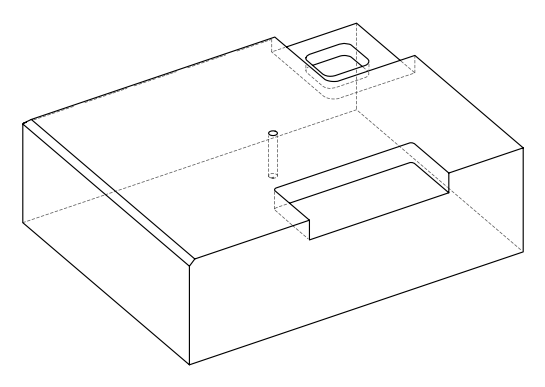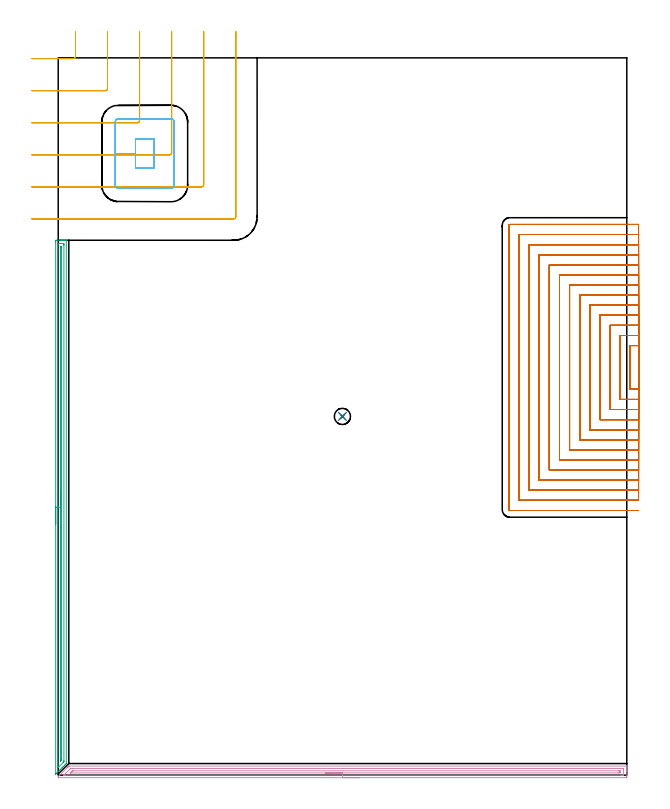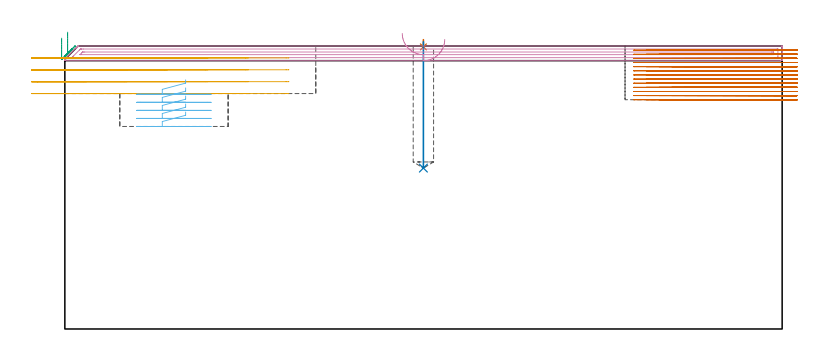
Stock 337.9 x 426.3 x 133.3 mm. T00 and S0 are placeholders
(PLAN: 7 operations, 5 tool changes, 150.3 min)
(1 SPOT_DRILL | STEP1POCKET | NXT0321_9005460120000 | 0.03 min | 2 mm3)
(2 DRILL_BLIND_HOLE_INTO_CENTER | STEP1POCKET | UGT0301_210 | 0.24 min | 3999 mm3)
(3 AREA_MILL | FG_CHAMFER_SURFACE | UGT0205_001 | 7.71 min | 6388 mm3)
(4 AREA_MILL_1 | FG_CHAMFER_SURFACE_1 | UGT0205_001 | 8.23 min | 7945 mm3)
(5 MILL_CORNER_NOTCH_RECTANGULAR | CORNER_NOTCH_RECTANGULAR | UGT0201_109 | Follow Part, ap 6.35, ae 75% | 7.2 min | 286016 mm3)
(6 MILL_RECTANGULAR_POCKET | POCKET_RECTANGULAR_STRAIGHT | UGT0201_008 | Follow Part, ap 4, ae 75% | 2.73 min | 44002 mm3)
(7 MILL_SLOT | SLOT_PARTIAL_RECTANGULAR | NXT0201_009 | Follow Part, ap 2, ae 75% | 124.13 min | 333065 mm3)
(TOOL NXT0321_9005460120000 | NC Spot Drill, 142deg, 12mm, Carbide, Uncoated | D12 PA142 FL30 Z2)
(TOOL UGT0301_210 | Twist Drill 9.6 mm | D9.6 PA118 FL84 Z2)
(TOOL UGT0205_001 | Chamfer Mill 20 x 3 x 45 deg. | D20 FL50 Z2)
(TOOL UGT0201_109 | End Mill 25.4 mm | D25.4 FL25 Z2)
(TOOL UGT0201_008 | End Mill 16 mm | D16 FL32 Z4)
(TOOL NXT0201_009 | ENDMILL 8mm [2P460-0800-NA 1630] | D8 FL26 Z6)
(OP 1 SPOT_DRILL)
G17 G21 G94 G90
T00 M6
G54
G17 G0 G90 X168.9 Y213.2 S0 M3
G43 Z143.3 H0
G94 G81 G98 Z132.887 F250. R136.3
G80
M5
M2
(OP 2 DRILL_BLIND_HOLE_INTO_CENTER)
G17 G21 G94 G90
T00 M6
G54
G17 G0 G90 X168.9 Y213.2 S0 M3
G43 Z143.3 H0
G94 G81 G98 Z75.8 F250. R135.3
G80
M5
M2
(OP 3 AREA_MILL)
G17 G21 G94 G90
T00 M6
G54
G17 G0 G90 X-1.5 Y149.25 S1061 M3
G43 Z143.3 H0
Z137.
G94 G1 Y149.288 Z136.128 F250.
Y149.402 Z135.264
Y149.591 Z134.412
Y149.853 Z133.58
Y150.187 Z132.774
Y150.59 Z132.
Y151.058 Z131.264
Y151.59 Z130.572
Y152.179 Z129.929
Y152.822 Z129.34
Y153.514 Z128.808
Y154.25 Z128.34
Y155.024 Z127.937
Y155.83 Z127.603
Y156.662 Z127.341
Y157.513 Z127.152
Y158.378 Z127.038
Y159.25 Z127.
Y316.896
X-1.499 Y317.289 Z127.001
X-1.494 Y317.784 Z127.003
X-1.491 Y317.891 Z127.005
X-1.004 Y317.9 Z127.492
X1.65 Z130.144
X2.208 Z130.705
X2.535 Z131.031
X3.093 Z131.589
X3.419 Z131.914
X4.434 Z132.933
X4.781 Y317.893 Z133.272
X4.797 Y317.891 Z133.288
X4.8 Y317.735 Z133.3
Y7.461
X4.799 Y6.905 Z133.284
X4.751 Y6.85 Z133.25
X3.983 Y6.083 Z132.482
X3.714 Y5.812 Z132.21
X3.115 Y5.214 Z131.614
X2.83 Y4.927 Z131.325
X2.24 Y4.34 Z130.74
X1.945 Y4.042 Z130.44
X1.344 Y3.444 Z129.844
X1.06 Y3.158 Z129.555
X0.451 Y2.551 Z128.951
X0.176 Y2.273 Z128.67
X-0.529 Y1.571 Z127.971
X-0.887 Y1.211 Z127.609
X-1.335 Y0.765 Z127.163
X-1.446 Y0.659 Z127.052
X-1.493 Y0.618 Z127.005
X-1.499 Y0.738 Z127.001
X-1.5 Y0.765 Z127.
Y159.25
X-0.086 Z128.414
X-0.085 Y315.718 Z128.415
X-0.083 Y315.825 Z128.417
X-0.079 Y315.875 Z128.421
X-0.07 Y315.89 Z128.43
X-0.021 Y315.894 Z128.479
X0.372 Y315.9 Z128.872
X3.026 Y315.899 Z131.526
X3.263 Y315.895 Z131.763
X3.367 Y315.89 Z131.867
X3.385 Y315.538 Z131.885
Y315.503
X3.386 Y314.644 Z131.886
X3.385 Y8.388 Z131.885
Y8.354
X3.372 Y7.934 Z131.872
X3.164 Y7.719 Z131.664
X2.912 Y7.461 Z131.412
X0.056 Y4.606 Z128.556
X-0.039 Y4.517 Z128.461
X-0.071 Y4.489 Z128.429
X-0.085 Y4.748 Z128.415
Y4.783
X-0.086 Y5.521 Z128.414
Y159.25
X1.328 Z129.828
X1.329 Y312.824 Z129.829
X1.33 Y313.148 Z129.83
X1.334 Y313.717 Z129.834
X1.335 Y313.87 Z129.835
X1.478 Y313.891 Z129.978
X1.65 Y313.896 Z130.15
X1.831 Y313.897 Z130.331
X1.951 Y313.893 Z130.451
X1.966 Y313.889 Z130.466
X1.968 Y313.885 Z130.468
X1.97 Y313.865 Z130.47
X1.971 Y313.825 Z130.471
Y313.717
Y9.816
X1.97 Y9.247 Z130.47
X1.968 Y9.085 Z130.468
X1.965 Y9.005 Z130.465
X1.961 Y8.972 Z130.461
X1.943 Y8.952 Z130.443
X1.65 Y8.651 Z130.15
X1.503 Y8.503 Z130.003
X1.354 Y8.354 Z129.854
X1.344 Y8.349 Z129.844
X1.339 Y8.348 Z129.839
X1.335 Y8.354 Z129.835
X1.333 Y8.376 Z129.833
X1.329 Y8.678 Z129.829
X1.328 Y14.249 Z129.828
Y159.25
Y160.122 Z129.867
Y160.986 Z129.98
Y161.838 Z130.169
Y162.67 Z130.432
Y163.476 Z130.765
Y164.25 Z131.168
Y164.986 Z131.637
Y165.678 Z132.168
Y166.321 Z132.757
Y166.91 Z133.401
Y167.441 Z134.093
Y167.91 Z134.828
Y168.313 Z135.602
Y168.647 Z136.408
Y168.909 Z137.24
Y169.098 Z138.092
Y169.212 Z138.957
Y169.25 Z139.828
G0 Z143.3
M5
M2
(OP 4 AREA_MILL_1)
G17 G21 G94 G90
T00 M6
G54
G17 G0 G90 X178.95 Y-1.5 S1061 M3
G43 Z143.3 H0
Z136.4
G94 G1 X178.912 Z135.528 F250.
X178.798 Z134.664
X178.609 Z133.812
X178.347 Z132.98
X178.013 Z132.174
X177.61 Z131.4
X177.141 Z130.664
X176.61 Z129.972
X176.021 Z129.329
X175.378 Z128.74
X174.686 Z128.208
X173.95 Z127.74
X173.176 Z127.337
X172.37 Z127.003
X171.538 Z126.741
X170.686 Z126.552
X169.822 Z126.438
X168.95 Z126.4
X0.167
X0.083 Y-1.497 Z126.403
X0. Y-1.492 Z126.406
X0.001 Y-0.899 Z126.999
X0.018 Y-0.881 Z127.018
X0.219 Y-0.68 Z127.217
X0.614 Y-0.286 Z127.613
X5.332 Y4.433 Z132.331
X5.376 Y4.477 Z132.376
X5.578 Y4.679 Z132.577
X5.624 Y4.726 Z132.623
X5.674 Y4.774 Z132.673
X5.865 Y4.965 Z132.864
X5.916 Y5.018 Z132.915
X5.972 Y5.073 Z132.971
X6.227 Y5.326 Z133.223
X6.306 Y5.396 Z133.289
X6.418 Y5.4 Z133.3
X337.733
X337.89 Y5.398 Z133.289
X337.897 Y5.259 Z133.152
X337.9 Y5.114 Z133.013
Y4.797 Z132.697
Y4.141 Z132.036
Y2.937 Z130.834
Y2.388 Z130.282
Y-0.843 Z127.053
X337.896 Y-1.118 Z126.779
X337.89 Y-1.492 Z126.405
X337.672 Y-1.496 Z126.402
X337.286 Y-1.5 Z126.4
X168.95
Y-0.086 Z127.814
X4.027 Y-0.085 Z127.815
X3.369 Y-0.08 Z127.82
X3.293 Y-0.079 Z127.821
X3.292 Y-0.065 Z127.835
X3.293 Y-0.059 Z127.841
X3.642 Y0.292 Z128.192
X3.985 Y0.635 Z128.535
X6.865 Y3.515 Z131.415
X7.182 Y3.83 Z131.73
X7.267 Y3.911 Z131.811
X7.32 Y3.959 Z131.859
X7.349 Y3.979 Z131.879
X7.391 Y3.98 Z131.88
X7.758 Y3.985 Z131.885
X7.917
X8.651 Y3.986 Z131.886
X335.5 Y3.985 Z131.885
X335.66 Y3.984 Z131.884
X335.851 Y3.98 Z131.88
X335.89 Y3.979 Z131.879
X335.895 Y3.951 Z131.851
X335.897 Y3.921 Z131.821
X335.9 Y3.75 Z131.65
Y0.243 Z128.143
X335.898 Y0.112 Z128.012
X335.895 Y0.008 Z127.908
X335.89 Y-0.061 Z127.839
X335.883 Y-0.079 Z127.821
X335.867 Y-0.08 Z127.82
X335.5 Y-0.085 Z127.815
X335.342 Y-0.086 Z127.814
X334.607
X168.95
Y1.328 Z129.228
X7.571 Y1.329 Z129.229
X7.198 Y1.332 Z129.232
X7.15 Y1.334 Z129.234
X7.146 Y1.336 Z129.236
X7.147 Y1.341 Z129.241
X7.182 Y1.38 Z129.28
X7.238 Y1.439 Z129.339
X7.311 Y1.512 Z129.412
X7.975 Y2.175 Z130.075
X8.19 Y2.388 Z130.288
X8.346 Y2.537 Z130.437
X8.369 Y2.558 Z130.458
X8.404 Y2.565 Z130.465
X8.468 Y2.568 Z130.468
X8.651 Y2.57 Z130.47
X9.357 Y2.571 Z130.471
X332.821
X333.529 Y2.57 Z130.47
X333.714 Y2.567 Z130.467
X333.89 Y2.563 Z130.463
X333.895 Y2.388 Z130.288
X333.898 Y2.208 Z130.108
X333.895 Y1.512 Z129.412
X333.893 Y1.337 Z129.237
X332.821 Y1.329 Z129.229
X168.95 Y1.328 Z129.228
X168.078 Z129.266
X167.213 Z129.38
X166.362 Z129.569
X165.53 Z129.832
X164.724 Z130.165
X163.95 Z130.568
X163.214 Z131.037
X162.522 Z131.568
X161.879 Z132.157
X161.29 Z132.801
X160.758 Z133.493
X160.29 Z134.228
X159.887 Z135.002
X159.553 Z135.808
X159.291 Z136.64
X159.102 Z137.492
X158.988 Z138.357
X158.95 Z139.228
G0 Z143.3
M5
M2
(OP 5 MILL_CORNER_NOTCH_RECTANGULAR)
G17 G21 G94 G90
T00 M6
G54
G17 G0 G90 X-15.7 Y425.85 S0 M3
G43 Z143.3 H0
Z127.7
G94 G1 X-12.7 F250.
X8.988 F500.
G3 X10.25 Y427.112 R1.27
G1 Y439.
Y442. F250.
G0 Z143.3
X-15.7 Y406.8
Z127.7
G1 X-12.7
X28.037 F500.
G3 X29.3 Y408.063 R1.27
G1 Y439.
Y442. F250.
G0 Z143.3
X-15.7 Y387.75
Z127.7
G1 X-12.7
X47.087 F500.
G3 X48.35 Y389.013 R1.27
G1 Y439.
Y442. F250.
G0 Z143.3
X-15.7 Y368.7
Z127.7
G1 X-12.7
X66.136 F500.
G3 X67.4 Y369.964 R1.27
G1 Y439.
Y442. F250.
G0 Z143.3
X-15.7 Y349.65
Z127.7
G1 X-12.7
X85.186 F500.
G3 X86.45 Y350.914 R1.27
G1 Y439.
Y442. F250.
G0 Z143.3
X-15.7 Y330.6
Z127.7
G1 X-12.7
X104.235 F500.
G3 X105.5 Y331.865 R1.27
G1 Y439.
Y442. F250.
G0 Z143.3
X-15.7 Y425.85
Z122.1
G1 X-12.7
X8.988 F500.
G3 X10.25 Y427.112 R1.27
G1 Y439.
Y442. F250.
G0 Z143.3
X-15.7 Y406.8
Z122.1
G1 X-12.7
X28.037 F500.
G3 X29.3 Y408.063 R1.27
G1 Y439.
Y442. F250.
G0 Z143.3
X-15.7 Y387.75
Z122.1
G1 X-12.7
X47.086 F500.
G3 X48.35 Y389.014 R1.27
G1 Y439.
Y442. F250.
G0 Z143.3
X-15.7 Y368.7
Z122.1
G1 X-12.7
X66.136 F500.
G3 X67.4 Y369.964 R1.27
G1 Y439.
Y442. F250.
G0 Z143.3
X-15.7 Y349.65
Z122.1
G1 X-12.7
X85.186 F500.
G3 X86.45 Y350.914 R1.27
G1 Y439.
Y442. F250.
G0 Z143.3
X-15.7 Y330.6
Z122.1
G1 X-12.7
X104.235 F500.
G3 X105.5 Y331.865 R1.27
G1 Y439.
Y442. F250.
G0 Z143.3
X-15.7 Y425.85
Z116.5
G1 X-12.7
X8.988 F500.
G3 X10.25 Y427.112 R1.27
G1 Y439.
Y442. F250.
G0 Z143.3
X-15.7 Y406.8
Z116.5
G1 X-12.7
X28.037 F500.
G3 X29.3 Y408.063 R1.27
G1 Y439.
Y442. F250.
G0 Z143.3
X-15.7 Y387.75
Z116.5
G1 X-12.7
X47.086 F500.
G3 X48.35 Y389.014 R1.27
G1 Y439.
Y442. F250.
G0 Z143.3
X-15.7 Y368.7
Z116.5
G1 X-12.7
X66.136 F500.
G3 X67.4 Y369.964 R1.27
G1 Y439.
Y442. F250.
G0 Z143.3
X-15.7 Y349.65
Z116.5
G1 X-12.7
X85.186 F500.
G3 X86.45 Y350.914 R1.27
G1 Y439.
Y442. F250.
G0 Z143.3
X-15.7 Y330.6
Z116.5
G1 X-12.7
X104.235 F500.
G3 X105.5 Y331.865 R1.27
G1 Y439.
Y442. F250.
G0 Z143.3
X-15.7 Y425.85
Z110.9
G1 X-12.7
X8.988 F500.
G3 X10.25 Y427.112 R1.27
G1 Y439.
Y442. F250.
G0 Z143.3
X-15.7 Y406.8
Z110.9
G1 X-12.7
X28.037 F500.
G3 X29.3 Y408.063 R1.27
G1 Y439.
Y442. F250.
G0 Z143.3
X-15.7 Y387.75
Z110.9
G1 X-12.7
X47.086 F500.
G3 X48.35 Y389.014 R1.27
G1 Y439.
Y442. F250.
G0 Z143.3
X-15.7 Y368.7
Z110.9
G1 X-12.7
X66.136 F500.
G3 X67.4 Y369.964 R1.27
G1 Y439.
Y442. F250.
G0 Z143.3
X-15.7 Y349.65
Z110.9
G1 X-12.7
X85.186 F500.
G3 X86.45 Y350.914 R1.27
G1 Y439.
Y442. F250.
G0 Z143.3
X-15.7 Y330.6
Z110.9
G1 X-12.7
X104.235 F500.
G3 X105.5 Y331.865 R1.27
G1 Y439.
Y442. F250.
G0 Z143.3
M5
M2
(OP 6 MILL_RECTANGULAR_POCKET)
G17 G21 G94 G90
T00 M6
G54
G17 G0 G90 X56.9 Y372.409 S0 M3
G43 Z143.3 H0
Z117.35
G94 G1 Y378.1 Z115.825 F250.
X45.9 Z112.878
Y369.45 Z110.56
Y360.8 F500.
X56.9
Y378.1
X45.9
Y369.45
X33.9
Y350.7
G3 X35.8 Y348.8 R1.9
G1 X67.
G3 X68.9 Y350.7 R1.9
G1 Y388.2
G3 X67. Y390.1 R1.9
G1 X35.8
G3 X33.9 Y388.2 R1.9
G1 Y369.45
Y368.45
G0 X56.9 Y372.409 Z113.56
G1 Y378.1 Z112.035 F250.
X45.9 Z109.088
Y369.45 Z106.77
Y360.8 F500.
X56.9
Y378.1
X45.9
Y369.45
X33.9
Y350.7
G3 X35.8 Y348.8 R1.9
G1 X67.
G3 X68.9 Y350.7 R1.9
G1 Y388.2
G3 X67. Y390.1 R1.9
G1 X35.8
G3 X33.9 Y388.2 R1.9
G1 Y369.45
Y368.45
G0 X56.9 Y372.409 Z109.77
G1 Y378.1 Z108.245 F250.
X45.9 Z105.298
Y369.45 Z102.98
Y360.8 F500.
X56.9
Y378.1
X45.9
Y369.45
X33.9
Y350.7
G3 X35.8 Y348.8 R1.9
G1 X67.
G3 X68.9 Y350.7 R1.9
G1 Y388.2
G3 X67. Y390.1 R1.9
G1 X35.8
G3 X33.9 Y388.2 R1.9
G1 Y369.45
Y368.45
G0 X56.9 Y372.409 Z105.98
G1 Y378.1 Z104.455 F250.
X45.9 Z101.508
Y369.45 Z99.19
Y360.8 F500.
X56.9
Y378.1
X45.9
Y369.45
X33.9
Y350.7
G3 X35.8 Y348.8 R1.9
G1 X67.
G3 X68.9 Y350.7 R1.9
G1 Y388.2
G3 X67. Y390.1 R1.9
G1 X35.8
G3 X33.9 Y388.2 R1.9
G1 Y369.45
Y368.45
G0 X56.9 Y372.409 Z102.19
G1 Y378.1 Z100.665 F250.
X45.9 Z97.718
Y369.45 Z95.4
Y360.8 F500.
X56.9
Y378.1
X45.9
Y369.45
X33.9
Y350.7
G3 X35.8 Y348.8 R1.9
G1 X67.
G3 X68.9 Y350.7 R1.9
G1 Y388.2
G3 X67. Y390.1 R1.9
G1 X35.8
G3 X33.9 Y388.2 R1.9
G1 Y369.45
Y368.45
G0 Z143.3
M5
M2
(OP 7 MILL_SLOT)
G17 G21 G94 G90
T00 M6
G54
G17 G0 G90 X344.9 Y255.3 S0 M3
G43 Z143.3 H1
Z131.354
G94 G1 X341.9 F250.
X339.9 F500.
Y229.3
X341.9
X344.9 F250.
Y261.3
X341.9
X333.9 F500.
Y223.3
X341.9
X344.9 F250.
Y267.3
X341.9
X327.9 F500.
Y217.3
X341.9
X344.9 F250.
Y273.3
X341.9
X321.9 F500.
Y211.3
X341.9
X344.9 F250.
Y279.3
X341.9
X315.9 F500.
Y205.3
X341.9
X344.9 F250.
Y285.3
X341.9
X309.9 F500.
Y199.3
X341.9
X344.9 F250.
Y291.3
X341.9
X303.9 F500.
Y193.3
X341.9
X344.9 F250.
Y297.3
X341.9
X297.9 F500.
Y187.3
X341.9
X344.9 F250.
Y303.3
X341.9
X291.9 F500.
Y181.3
X341.9
X344.9 F250.
Y309.3
X341.9
X285.9 F500.
Y175.3
X341.9
X344.9 F250.
Y315.3
X341.9
X279.9 F500.
Y169.3
X341.9
X344.9 F250.
Y321.3
X341.9
X273.9 F500.
Y163.3
X341.9
X344.9 F250.
Y327.3
X341.9
X268.4 F500.
G3 X267.9 Y326.8 R0.5
G1 Y157.8
G3 X268.4 Y157.3 R0.5
G1 X341.9
X344.9 F250.
G0 Y255.3 Z129.408
G1 X341.9
X339.9 F500.
Y229.3
X341.9
X344.9 F250.
Y261.3
X341.9
X333.9 F500.
Y223.3
X341.9
X344.9 F250.
Y267.3
X341.9
X327.9 F500.
Y217.3
X341.9
X344.9 F250.
Y273.3
X341.9
X321.9 F500.
Y211.3
X341.9
X344.9 F250.
Y279.3
X341.9
X315.9 F500.
Y205.3
X341.9
X344.9 F250.
Y285.3
X341.9
X309.9 F500.
Y199.3
X341.9
X344.9 F250.
Y291.3
X341.9
X303.9 F500.
Y193.3
X341.9
X344.9 F250.
Y297.3
X341.9
X297.9 F500.
Y187.3
X341.9
X344.9 F250.
Y303.3
X341.9
X291.9 F500.
Y181.3
X341.9
X344.9 F250.
Y309.3
X341.9
X285.9 F500.
Y175.3
X341.9
X344.9 F250.
Y315.3
X341.9
X279.9 F500.
Y169.3
X341.9
X344.9 F250.
Y321.3
X341.9
X273.9 F500.
Y163.3
X341.9
X344.9 F250.
Y327.3
X341.9
X268.4 F500.
G3 X267.9 Y326.8 R0.5
G1 Y157.8
G3 X268.4 Y157.3 R0.5
G1 X341.9
X344.9 F250.
G0 Y255.3 Z127.461
G1 X341.9
X339.9 F500.
Y229.3
X341.9
X344.9 F250.
Y261.3
X341.9
X333.9 F500.
Y223.3
X341.9
X344.9 F250.
Y267.3
X341.9
X327.9 F500.
Y217.3
X341.9
X344.9 F250.
Y273.3
X341.9
X321.9 F500.
Y211.3
X341.9
X344.9 F250.
Y279.3
X341.9
X315.9 F500.
Y205.3
X341.9
X344.9 F250.
Y285.3
X341.9
X309.9 F500.
Y199.3
X341.9
X344.9 F250.
Y291.3
X341.9
X303.9 F500.
Y193.3
X341.9
X344.9 F250.
Y297.3
X341.9
X297.9 F500.
Y187.3
X341.9
X344.9 F250.
Y303.3
X341.9
X291.9 F500.
Y181.3
X341.9
X344.9 F250.
Y309.3
X341.9
X285.9 F500.
Y175.3
X341.9
X344.9 F250.
Y315.3
X341.9
X279.9 F500.
Y169.3
X341.9
X344.9 F250.
Y321.3
X341.9
X273.9 F500.
Y163.3
X341.9
X344.9 F250.
Y327.3
X341.9
X268.4 F500.
G3 X267.9 Y326.8 R0.5
G1 Y157.8
G3 X268.4 Y157.3 R0.5
G1 X341.9
X344.9 F250.
G0 Y255.3 Z125.515
G1 X341.9
X339.9 F500.
Y229.3
X341.9
X344.9 F250.
Y261.3
X341.9
X333.9 F500.
Y223.3
X341.9
X344.9 F250.
Y267.3
X341.9
X327.9 F500.
Y217.3
X341.9
X344.9 F250.
Y273.3
X341.9
X321.9 F500.
Y211.3
X341.9
X344.9 F250.
Y279.3
X341.9
X315.9 F500.
Y205.3
X341.9
X344.9 F250.
Y285.3
X341.9
X309.9 F500.
Y199.3
X341.9
X344.9 F250.
Y291.3
X341.9
X303.9 F500.
Y193.3
X341.9
X344.9 F250.
Y297.3
X341.9
X297.9 F500.
Y187.3
X341.9
X344.9 F250.
Y303.3
X341.9
X291.9 F500.
Y181.3
X341.9
X344.9 F250.
Y309.3
X341.9
X285.9 F500.
Y175.3
X341.9
X344.9 F250.
Y315.3
X341.9
X279.9 F500.
Y169.3
X341.9
X344.9 F250.
Y321.3
X341.9
X273.9 F500.
Y163.3
X341.9
X344.9 F250.
Y327.3
X341.9
X268.4 F500.
G3 X267.9 Y326.8 R0.5
G1 Y157.8
G3 X268.4 Y157.3 R0.5
G1 X341.9
X344.9 F250.
G0 Y255.3 Z123.569
G1 X341.9
X339.9 F500.
Y229.3
X341.9
X344.9 F250.
Y261.3
X341.9
X333.9 F500.
Y223.3
X341.9
X344.9 F250.
Y267.3
X341.9
X327.9 F500.
Y217.3
X341.9
X344.9 F250.
Y273.3
X341.9
X321.9 F500.
Y211.3
X341.9
X344.9 F250.
Y279.3
X341.9
X315.9 F500.
Y205.3
X341.9
X344.9 F250.
Y285.3
X341.9
X309.9 F500.
Y199.3
X341.9
X344.9 F250.
Y291.3
X341.9
X303.9 F500.
Y193.3
X341.9
X344.9 F250.
Y297.3
X341.9
X297.9 F500.
Y187.3
X341.9
X344.9 F250.
Y303.3
X341.9
X291.9 F500.
Y181.3
X341.9
X344.9 F250.
Y309.3
X341.9
X285.9 F500.
Y175.3
X341.9
X344.9 F250.
Y315.3
X341.9
X279.9 F500.
Y169.3
X341.9
X344.9 F250.
Y321.3
X341.9
X273.9 F500.
Y163.3
X341.9
X344.9 F250.
Y327.3
X341.9
X268.4 F500.
G3 X267.9 Y326.8 R0.5
G1 Y157.8
G3 X268.4 Y157.3 R0.5
G1 X341.9
X344.9 F250.
G0 Y255.3 Z121.623
G1 X341.9
X339.9 F500.
Y229.3
X341.9
X344.9 F250.
Y261.3
X341.9
X333.9 F500.
Y223.3
X341.9
X344.9 F250.
Y267.3
X341.9
X327.9 F500.
Y217.3
X341.9
X344.9 F250.
Y273.3
X341.9
X321.9 F500.
Y211.3
X341.9
X344.9 F250.
Y279.3
X341.9
X315.9 F500.
Y205.3
X341.9
X344.9 F250.
Y285.3
X341.9
X309.9 F500.
Y199.3
X341.9
X344.9 F250.
Y291.3
X341.9
X303.9 F500.
Y193.3
X341.9
X344.9 F250.
Y297.3
X341.9
X297.9 F500.
Y187.3
X341.9
X344.9 F250.
Y303.3
X341.9
X291.9 F500.
Y181.3
X341.9
X344.9 F250.
Y309.3
X341.9
X285.9 F500.
Y175.3
X341.9
X344.9 F250.
Y315.3
X341.9
X279.9 F500.
Y169.3
X341.9
X344.9 F250.
Y321.3
X341.9
X273.9 F500.
Y163.3
X341.9
X344.9 F250.
Y327.3
X341.9
X268.4 F500.
G3 X267.9 Y326.8 R0.5
G1 Y157.8
G3 X268.4 Y157.3 R0.5
G1 X341.9
X344.9 F250.
G0 Y255.3 Z119.677
G1 X341.9
X339.9 F500.
Y229.3
X341.9
X344.9 F250.
Y261.3
X341.9
X333.9 F500.
Y223.3
X341.9
X344.9 F250.
Y267.3
X341.9
X327.9 F500.
Y217.3
X341.9
X344.9 F250.
Y273.3
X341.9
X321.9 F500.
Y211.3
X341.9
X344.9 F250.
Y279.3
X341.9
X315.9 F500.
Y205.3
X341.9
X344.9 F250.
Y285.3
X341.9
X309.9 F500.
Y199.3
X341.9
X344.9 F250.
Y291.3
X341.9
X303.9 F500.
Y193.3
X341.9
X344.9 F250.
Y297.3
X341.9
X297.9 F500.
Y187.3
X341.9
X344.9 F250.
Y303.3
X341.9
X291.9 F500.
Y181.3
X341.9
X344.9 F250.
Y309.3
X341.9
X285.9 F500.
Y175.3
X341.9
X344.9 F250.
Y315.3
X341.9
X279.9 F500.
Y169.3
X341.9
X344.9 F250.
Y321.3
X341.9
X273.9 F500.
Y163.3
X341.9
X344.9 F250.
Y327.3
X341.9
X268.4 F500.
G3 X267.9 Y326.8 R0.5
G1 Y157.8
G3 X268.4 Y157.3 R0.5
G1 X341.9
X344.9 F250.
G0 Y255.3 Z117.731
G1 X341.9
X339.9 F500.
Y229.3
X341.9
X344.9 F250.
Y261.3
X341.9
X333.9 F500.
Y223.3
X341.9
X344.9 F250.
Y267.3
X341.9
X327.9 F500.
Y217.3
X341.9
X344.9 F250.
Y273.3
X341.9
X321.9 F500.
Y211.3
X341.9
X344.9 F250.
Y279.3
X341.9
X315.9 F500.
Y205.3
X341.9
X344.9 F250.
Y285.3
X341.9
X309.9 F500.
Y199.3
X341.9
X344.9 F250.
Y291.3
X341.9
X303.9 F500.
Y193.3
X341.9
X344.9 F250.
Y297.3
X341.9
X297.9 F500.
Y187.3
X341.9
X344.9 F250.
Y303.3
X341.9
X291.9 F500.
Y181.3
X341.9
X344.9 F250.
Y309.3
X341.9
X285.9 F500.
Y175.3
X341.9
X344.9 F250.
Y315.3
X341.9
X279.9 F500.
Y169.3
X341.9
X344.9 F250.
Y321.3
X341.9
X273.9 F500.
Y163.3
X341.9
X344.9 F250.
Y327.3
X341.9
X268.4 F500.
G3 X267.9 Y326.8 R0.5
G1 Y157.8
G3 X268.4 Y157.3 R0.5
G1 X341.9
X344.9 F250.
G0 Y255.3 Z115.785
G1 X341.9
X339.9 F500.
Y229.3
X341.9
X344.9 F250.
Y261.3
X341.9
X333.9 F500.
Y223.3
X341.9
X344.9 F250.
Y267.3
X341.9
X327.9 F500.
Y217.3
X341.9
X344.9 F250.
Y273.3
X341.9
X321.9 F500.
Y211.3
X341.9
X344.9 F250.
Y279.3
X341.9
X315.9 F500.
Y205.3
X341.9
X344.9 F250.
Y285.3
X341.9
X309.9 F500.
Y199.3
X341.9
X344.9 F250.
Y291.3
X341.9
X303.9 F500.
Y193.3
X341.9
X344.9 F250.
Y297.3
X341.9
X297.9 F500.
Y187.3
X341.9
X344.9 F250.
Y303.3
X341.9
X291.9 F500.
Y181.3
X341.9
X344.9 F250.
Y309.3
X341.9
X285.9 F500.
Y175.3
X341.9
X344.9 F250.
Y315.3
X341.9
X279.9 F500.
Y169.3
X341.9
X344.9 F250.
Y321.3
X341.9
X273.9 F500.
Y163.3
X341.9
X344.9 F250.
Y327.3
X341.9
X268.4 F500.
G3 X267.9 Y326.8 R0.5
G1 Y157.8
G3 X268.4 Y157.3 R0.5
G1 X341.9
X344.9 F250.
G0 Y255.3 Z113.838
G1 X341.9
X339.9 F500.
Y229.3
X341.9
X344.9 F250.
Y261.3
X341.9
X333.9 F500.
Y223.3
X341.9
X344.9 F250.
Y267.3
X341.9
X327.9 F500.
Y217.3
X341.9
X344.9 F250.
Y273.3
X341.9
X321.9 F500.
Y211.3
X341.9
X344.9 F250.
Y279.3
X341.9
X315.9 F500.
Y205.3
X341.9
X344.9 F250.
Y285.3
X341.9
X309.9 F500.
Y199.3
X341.9
X344.9 F250.
Y291.3
X341.9
X303.9 F500.
Y193.3
X341.9
X344.9 F250.
Y297.3
X341.9
X297.9 F500.
Y187.3
X341.9
X344.9 F250.
Y303.3
X341.9
X291.9 F500.
Y181.3
X341.9
X344.9 F250.
Y309.3
X341.9
X285.9 F500.
Y175.3
X341.9
X344.9 F250.
Y315.3
X341.9
X279.9 F500.
Y169.3
X341.9
X344.9 F250.
Y321.3
X341.9
X273.9 F500.
Y163.3
X341.9
X344.9 F250.
Y327.3
X341.9
X268.4 F500.
G3 X267.9 Y326.8 R0.5
G1 Y157.8
G3 X268.4 Y157.3 R0.5
G1 X341.9
X344.9 F250.
G0 Y255.3 Z111.892
G1 X341.9
X339.9 F500.
Y229.3
X341.9
X344.9 F250.
Y261.3
X341.9
X333.9 F500.
Y223.3
X341.9
X344.9 F250.
Y267.3
X341.9
X327.9 F500.
Y217.3
X341.9
X344.9 F250.
Y273.3
X341.9
X321.9 F500.
Y211.3
X341.9
X344.9 F250.
Y279.3
X341.9
X315.9 F500.
Y205.3
X341.9
X344.9 F250.
Y285.3
X341.9
X309.9 F500.
Y199.3
X341.9
X344.9 F250.
Y291.3
X341.9
X303.9 F500.
Y193.3
X341.9
X344.9 F250.
Y297.3
X341.9
X297.9 F500.
Y187.3
X341.9
X344.9 F250.
Y303.3
X341.9
X291.9 F500.
Y181.3
X341.9
X344.9 F250.
Y309.3
X341.9
X285.9 F500.
Y175.3
X341.9
X344.9 F250.
Y315.3
X341.9
X279.9 F500.
Y169.3
X341.9
X344.9 F250.
Y321.3
X341.9
X273.9 F500.
Y163.3
X341.9
X344.9 F250.
Y327.3
X341.9
X268.4 F500.
G3 X267.9 Y326.8 R0.5
G1 Y157.8
G3 X268.4 Y157.3 R0.5
G1 X341.9
X344.9 F250.
G0 Y255.3 Z109.946
G1 X341.9
X339.9 F500.
Y229.3
X341.9
X344.9 F250.
Y261.3
X341.9
X333.9 F500.
Y223.3
X341.9
X344.9 F250.
Y267.3
X341.9
X327.9 F500.
Y217.3
X341.9
X344.9 F250.
Y273.3
X341.9
X321.9 F500.
Y211.3
X341.9
X344.9 F250.
Y279.3
X341.9
X315.9 F500.
Y205.3
X341.9
X344.9 F250.
Y285.3
X341.9
X309.9 F500.
Y199.3
X341.9
X344.9 F250.
Y291.3
X341.9
X303.9 F500.
Y193.3
X341.9
X344.9 F250.
Y297.3
X341.9
X297.9 F500.
Y187.3
X341.9
X344.9 F250.
Y303.3
X341.9
X291.9 F500.
Y181.3
X341.9
X344.9 F250.
Y309.3
X341.9
X285.9 F500.
Y175.3
X341.9
X344.9 F250.
Y315.3
X341.9
X279.9 F500.
Y169.3
X341.9
X344.9 F250.
Y321.3
X341.9
X273.9 F500.
Y163.3
X341.9
X344.9 F250.
Y327.3
X341.9
X268.4 F500.
G3 X267.9 Y326.8 R0.5
G1 Y157.8
G3 X268.4 Y157.3 R0.5
G1 X341.9
X344.9 F250.
G0 Y255.3 Z108.
G1 X341.9
X339.9 F500.
Y229.3
X341.9
X344.9 F250.
Y261.3
X341.9
X333.9 F500.
Y223.3
X341.9
X344.9 F250.
Y267.3
X341.9
X327.9 F500.
Y217.3
X341.9
X344.9 F250.
Y273.3
X341.9
X321.9 F500.
Y211.3
X341.9
X344.9 F250.
Y279.3
X341.9
X315.9 F500.
Y205.3
X341.9
X344.9 F250.
Y285.3
X341.9
X309.9 F500.
Y199.3
X341.9
X344.9 F250.
Y291.3
X341.9
X303.9 F500.
Y193.3
X341.9
X344.9 F250.
Y297.3
X341.9
X297.9 F500.
Y187.3
X341.9
X344.9 F250.
Y303.3
X341.9
X291.9 F500.
Y181.3
X341.9
X344.9 F250.
Y309.3
X341.9
X285.9 F500.
Y175.3
X341.9
X344.9 F250.
Y315.3
X341.9
X279.9 F500.
Y169.3
X341.9
X344.9 F250.
Y321.3
X341.9
X273.9 F500.
Y163.3
X341.9
X344.9 F250.
Y327.3
X341.9
X268.4 F500.
G3 X267.9 Y326.8 R0.5
G1 Y157.8
G3 X268.4 Y157.3 R0.5
G1 X341.9
X344.9 F250.
G0 Z143.3
M5
M2
